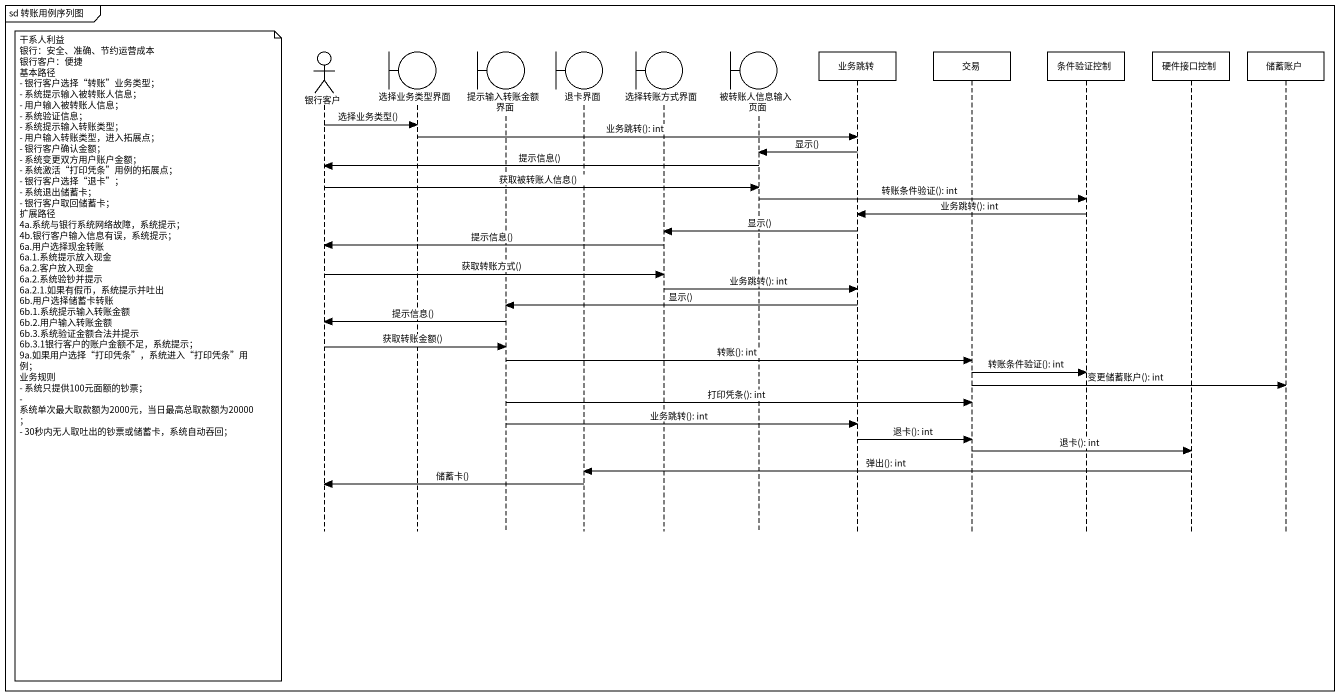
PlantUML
@startuml
mainframe sd 转账用例序列图
hide footbox
actor 银行客户
boundary 选择业务类型界面
boundary 提示输入转账金额界面
boundary 退卡界面
boundary 选择转账方式界面
boundary 被转账人信息输入页面
participant 业务跳转
participant 交易
participant 条件验证控制
participant 硬件接口控制
participant 储蓄账户

银行客户 -> 选择业务类型界面 : 选择业务类型()
选择业务类型界面 -> 业务跳转 : 业务跳转(): int
业务跳转 -> 被转账人信息输入页面 : 显示()
被转账人信息输入页面 -> 银行客户 : 提示信息()
银行客户 -> 被转账人信息输入页面 : 获取被转账人信息()
被转账人信息输入页面 -> 条件验证控制 : 转账条件验证(): int
条件验证控制 -> 业务跳转 : 业务跳转(): int
业务跳转 -> 选择转账方式界面 : 显示()
选择转账方式界面 -> 银行客户 : 提示信息()
银行客户 -> 选择转账方式界面 : 获取转账方式()
选择转账方式界面 -> 业务跳转 : 业务跳转(): int
业务跳转 -> 提示输入转账金额界面 : 显示()
提示输入转账金额界面 -> 银行客户 : 提示信息()
银行客户 -> 提示输入转账金额界面 : 获取转账金额()
note left of 银行客户
  干系人利益
  银行：安全、准确、节约运营成本
  银行客户：便捷
  基本路径
  - 银行客户选择“转账”业务类型；
  - 系统提示输入被转账人信息；
  - 用户输入被转账人信息；
  - 系统验证信息；
  - 系统提示输入转账类型；
  - 用户输入转账类型，进入拓展点；
  - 银行客户确认金额；
  - 系统变更双方用户账户金额；
  - 系统激活“打印凭条”用例的拓展点；
  - 银行客户选择“退卡”；
  - 系统退出储蓄卡；
  - 银行客户取回储蓄卡；
  扩展路径
  4a.系统与银行系统网络故障，系统提示；
  4b.银行客户输入信息有误，系统提示；
  6a.用户选择现金转账
  6a.1.系统提示放入现金
  6a.2.客户放入现金
  6a.2.系统验钞并提示
  6a.2.1.如果有假币，系统提示并吐出
  6b.用户选择储蓄卡转账
  6b.1.系统提示输入转账金额
  6b.2.用户输入转账金额
  6b.3.系统验证金额合法并提示
  6b.3.1银行客户的账户金额不足，系统提示；
  9a.如果用户选择“打印凭条”，系统进入“打印凭条”用例；
  业务规则
  - 系统只提供100元面额的钞票；
  - 系统单次最大取款额为2000元，当日最高总取款额为20000；
  - 30秒内无人取吐出的钞票或储蓄卡，系统自动吞回；
end note
提示输入转账金额界面 -> 交易 : 转账(): int
交易 -> 条件验证控制 : 转账条件验证(): int
交易 -> 储蓄账户 : 变更储蓄账户(): int
提示输入转账金额界面 -> 交易 : 打印凭条(): int
提示输入转账金额界面 -> 业务跳转 : 业务跳转(): int
业务跳转 -> 交易 : 退卡(): int
交易 -> 硬件接口控制 : 退卡(): int
硬件接口控制 -> 退卡界面 : 弹出(): int
退卡界面 -> 银行客户 : 储蓄卡()
@enduml
